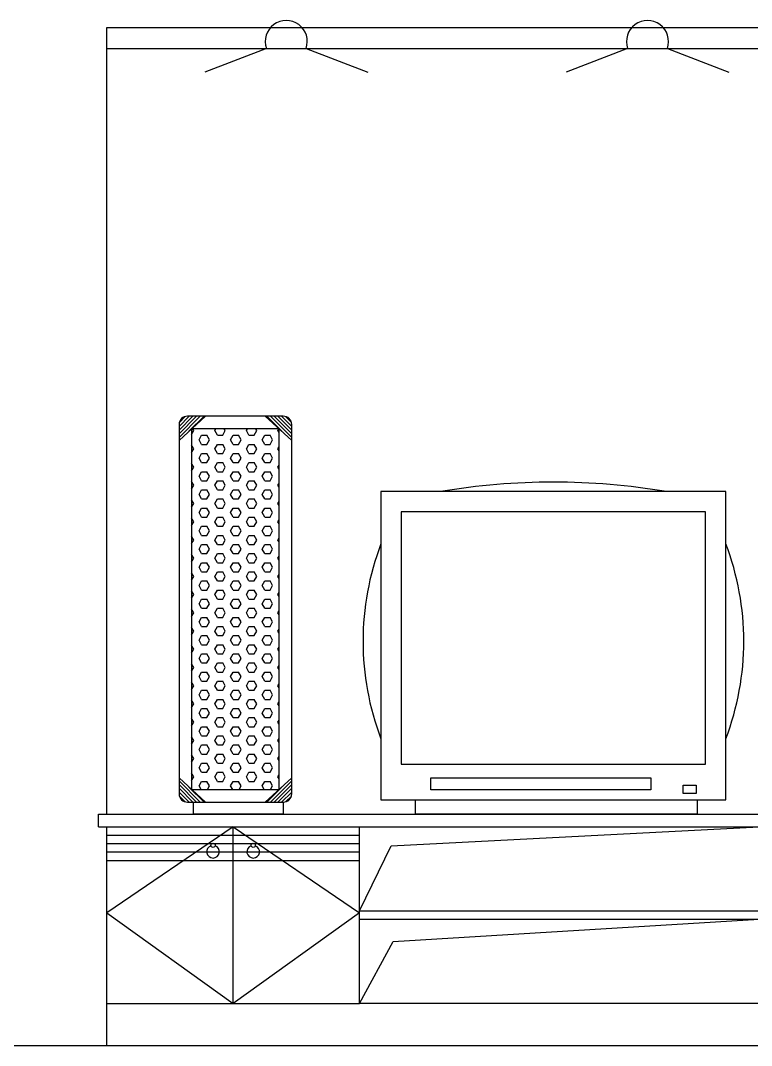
# Model space of a CAD drawing. Header units: inches. Extents: x 11.8 to 54.3, y 10.8 to 35.6.
# Drawn here: x 21.657 to 23.394, y 23.998 to 26.435 of the extents above; entities that cross this region are included whole.
import ezdxf

# ---------------------------------------------------------------- set-up
doc = ezdxf.new("R2010")
doc.units = ezdxf.units.IN
doc.header["$MEASUREMENT"] = 0
doc.layers.add('02', color=2, linetype='Continuous')
doc.layers.add('1', color=1, linetype='Continuous')

msp = doc.modelspace()

# ---------------------------------------------------------------- linework, layer by layer
at = {"layer": '02'}
for p, q in [((21.8621, 26.4183), (24.4121, 26.4183)), ((21.8621, 24.5483), (21.8621, 26.4183)), ((21.8621, 26.3683), (24.4121, 26.3683)), ((22.241, 26.3683), (22.0947, 26.3117)), ((22.3354, 26.3683), (22.4817, 26.3117)), ((23.0994, 26.3683), (22.9531, 26.3117)), ((23.1938, 26.3683), (23.3401, 26.3117)), ((22.0334, 25.4366), (22.0961, 25.4942)), ((22.0334, 25.47), (22.0575, 25.4942)), ((22.0334, 25.4612), (22.0664, 25.4942)), ((22.0334, 25.4523), (22.0752, 25.4942)), ((22.0334, 25.4435), (22.084, 25.4942)), ((22.0342, 25.4796), (22.0479, 25.4934)), ((22.2812, 25.4942), (22.0534, 25.4942)), ((22.0571, 25.4583), (22.0929, 25.4942)), ((22.3012, 25.4366), (22.2385, 25.4942)), ((22.2775, 25.4583), (22.2417, 25.4942)), ((22.3012, 25.4435), (22.2505, 25.4942)), ((22.3012, 25.4523), (22.2594, 25.4942)), ((22.3012, 25.4612), (22.2682, 25.4942)), ((22.3012, 25.47), (22.277, 25.4942)), ((22.3004, 25.4796), (22.2866, 25.4934)), ((22.0334, 25.4742), (22.0334, 24.5968)), ((22.2712, 25.4642), (22.0634, 25.4642)), ((22.0634, 25.4642), (22.0634, 24.6068)), ((22.0684, 25.4598), (22.0659, 25.4642)), ((22.1184, 25.4598), (22.121, 25.4642)), ((22.1434, 25.4598), (22.1409, 25.4642)), ((22.1934, 25.4598), (22.196, 25.4642)), ((22.2184, 25.4598), (22.2159, 25.4642)), ((22.2684, 25.4598), (22.271, 25.4642)), ((22.2712, 24.6068), (22.2712, 25.4642)), ((22.3012, 24.5968), (22.3012, 25.4742)), ((22.0634, 25.451), (22.0684, 25.4598)), ((22.0809, 25.4381), (22.0872, 25.4489)), ((22.0872, 25.4273), (22.0809, 25.4381)), ((22.0872, 25.4489), (22.0997, 25.4489)), ((22.1059, 25.4381), (22.0997, 25.4489)), ((22.0997, 25.4273), (22.1059, 25.4381)), ((22.1247, 25.4489), (22.1184, 25.4598)), ((22.1247, 25.4489), (22.1372, 25.4489)), ((22.1372, 25.4489), (22.1434, 25.4598)), ((22.1559, 25.4381), (22.1622, 25.4489)), ((22.1622, 25.4273), (22.1559, 25.4381)), ((22.1622, 25.4489), (22.1747, 25.4489)), ((22.1809, 25.4381), (22.1747, 25.4489)), ((22.1747, 25.4273), (22.1809, 25.4381)), ((22.1997, 25.4489), (22.1934, 25.4598)), ((22.1997, 25.4489), (22.2122, 25.4489)), ((22.2122, 25.4489), (22.2184, 25.4598)), ((22.2309, 25.4381), (22.2372, 25.4489)), ((22.2372, 25.4273), (22.2309, 25.4381)), ((22.2372, 25.4489), (22.2497, 25.4489)), ((22.2559, 25.4381), (22.2497, 25.4489)), ((22.2497, 25.4273), (22.2559, 25.4381)), ((22.2712, 25.455), (22.2684, 25.4598)), ((22.0684, 25.4165), (22.0634, 25.4252)), ((22.0634, 25.4077), (22.0684, 25.4165)), ((22.0872, 25.4273), (22.0997, 25.4273)), ((22.1184, 25.4165), (22.1247, 25.4273)), ((22.1247, 25.4056), (22.1184, 25.4165)), ((22.1247, 25.4273), (22.1372, 25.4273)), ((22.1434, 25.4165), (22.1372, 25.4273)), ((22.1372, 25.4056), (22.1434, 25.4165)), ((22.1622, 25.4273), (22.1747, 25.4273)), ((22.1934, 25.4165), (22.1997, 25.4273)), ((22.1997, 25.4056), (22.1934, 25.4165)), ((22.1997, 25.4273), (22.2122, 25.4273)), ((22.2184, 25.4165), (22.2122, 25.4273)), ((22.2122, 25.4056), (22.2184, 25.4165)), ((22.2372, 25.4273), (22.2497, 25.4273)), ((22.2684, 25.4165), (22.2712, 25.4212)), ((22.2712, 25.4117), (22.2684, 25.4165)), ((22.0809, 25.3948), (22.0872, 25.4056)), ((22.0872, 25.384), (22.0809, 25.3948)), ((22.0872, 25.4056), (22.0997, 25.4056)), ((22.1059, 25.3948), (22.0997, 25.4056)), ((22.0997, 25.384), (22.1059, 25.3948)), ((22.1247, 25.4056), (22.1372, 25.4056)), ((22.1559, 25.3948), (22.1622, 25.4056)), ((22.1622, 25.384), (22.1559, 25.3948)), ((22.1622, 25.4056), (22.1747, 25.4056)), ((22.1809, 25.3948), (22.1747, 25.4056)), ((22.1747, 25.384), (22.1809, 25.3948)), ((22.1997, 25.4056), (22.2122, 25.4056)), ((22.2309, 25.3948), (22.2372, 25.4056)), ((22.2372, 25.384), (22.2309, 25.3948)), ((22.2372, 25.4056), (22.2497, 25.4056)), ((22.2559, 25.3948), (22.2497, 25.4056)), ((22.2497, 25.384), (22.2559, 25.3948)), ((22.0684, 25.3732), (22.0634, 25.3819)), ((22.0634, 25.3644), (22.0684, 25.3732)), ((22.0872, 25.384), (22.0997, 25.384)), ((22.1184, 25.3732), (22.1247, 25.384)), ((22.1247, 25.3623), (22.1184, 25.3732)), ((22.1247, 25.384), (22.1372, 25.384)), ((22.1434, 25.3732), (22.1372, 25.384)), ((22.1372, 25.3623), (22.1434, 25.3732)), ((22.1622, 25.384), (22.1747, 25.384)), ((22.1934, 25.3732), (22.1997, 25.384)), ((22.1997, 25.3623), (22.1934, 25.3732)), ((22.1997, 25.384), (22.2122, 25.384)), ((22.2184, 25.3732), (22.2122, 25.384)), ((22.2122, 25.3623), (22.2184, 25.3732)), ((22.2372, 25.384), (22.2497, 25.384)), ((22.2684, 25.3732), (22.2712, 25.3779)), ((22.2712, 25.3684), (22.2684, 25.3732)), ((22.0809, 25.3515), (22.0872, 25.3623)), ((22.0872, 25.3407), (22.0809, 25.3515)), ((22.0872, 25.3623), (22.0997, 25.3623)), ((22.0872, 25.3407), (22.0997, 25.3407)), ((22.1059, 25.3515), (22.0997, 25.3623)), ((22.0997, 25.3407), (22.1059, 25.3515)), ((22.1184, 25.3299), (22.1247, 25.3407)), ((22.1247, 25.3623), (22.1372, 25.3623)), ((22.1247, 25.3407), (22.1372, 25.3407)), ((22.1434, 25.3299), (22.1372, 25.3407)), ((22.1559, 25.3515), (22.1622, 25.3623)), ((22.1622, 25.3407), (22.1559, 25.3515)), ((22.1622, 25.3623), (22.1747, 25.3623)), ((22.1622, 25.3407), (22.1747, 25.3407)), ((22.1809, 25.3515), (22.1747, 25.3623)), ((22.1747, 25.3407), (22.1809, 25.3515)), ((22.1934, 25.3299), (22.1997, 25.3407)), ((22.1997, 25.3623), (22.2122, 25.3623)), ((22.1997, 25.3407), (22.2122, 25.3407)), ((22.2184, 25.3299), (22.2122, 25.3407)), ((22.2309, 25.3515), (22.2372, 25.3623)), ((22.2372, 25.3407), (22.2309, 25.3515)), ((22.2372, 25.3623), (22.2497, 25.3623)), ((22.2372, 25.3407), (22.2497, 25.3407)), ((22.2559, 25.3515), (22.2497, 25.3623)), ((22.2497, 25.3407), (22.2559, 25.3515)), ((22.0684, 25.3299), (22.0634, 25.3386)), ((22.0634, 25.3211), (22.0684, 25.3299)), ((22.0809, 25.3082), (22.0872, 25.319)), ((22.0872, 25.319), (22.0997, 25.319)), ((22.1059, 25.3082), (22.0997, 25.319)), ((22.1247, 25.319), (22.1184, 25.3299)), ((22.1247, 25.319), (22.1372, 25.319)), ((22.1372, 25.319), (22.1434, 25.3299)), ((22.1559, 25.3082), (22.1622, 25.319)), ((22.1622, 25.319), (22.1747, 25.319)), ((22.1809, 25.3082), (22.1747, 25.319)), ((22.1997, 25.319), (22.1934, 25.3299)), ((22.1997, 25.319), (22.2122, 25.319)), ((22.2122, 25.319), (22.2184, 25.3299)), ((22.2309, 25.3082), (22.2372, 25.319)), ((22.2372, 25.319), (22.2497, 25.319)), ((22.2559, 25.3082), (22.2497, 25.319)), ((22.2684, 25.3299), (22.2712, 25.3346)), ((22.2712, 25.3251), (22.2684, 25.3299)), ((23.3328, 25.315), (22.5132, 25.315)), ((22.5132, 25.315), (22.5132, 24.5822)), ((23.3328, 24.5822), (23.3328, 25.315)), ((22.0684, 25.2865), (22.0634, 25.2953)), ((22.0872, 25.2974), (22.0809, 25.3082)), ((22.0872, 25.2974), (22.0997, 25.2974)), ((22.0997, 25.2974), (22.1059, 25.3082)), ((22.1184, 25.2865), (22.1247, 25.2974)), ((22.1247, 25.2974), (22.1372, 25.2974)), ((22.1434, 25.2865), (22.1372, 25.2974)), ((22.1622, 25.2974), (22.1559, 25.3082)), ((22.1622, 25.2974), (22.1747, 25.2974)), ((22.1747, 25.2974), (22.1809, 25.3082)), ((22.1934, 25.2865), (22.1997, 25.2974)), ((22.1997, 25.2974), (22.2122, 25.2974)), ((22.2184, 25.2865), (22.2122, 25.2974)), ((22.2372, 25.2974), (22.2309, 25.3082)), ((22.2372, 25.2974), (22.2497, 25.2974)), ((22.2497, 25.2974), (22.2559, 25.3082)), ((22.2684, 25.2865), (22.2712, 25.2913)), ((22.0634, 25.2778), (22.0684, 25.2865)), ((22.0809, 25.2649), (22.0872, 25.2757)), ((22.0872, 25.2757), (22.0997, 25.2757)), ((22.1059, 25.2649), (22.0997, 25.2757)), ((22.1247, 25.2757), (22.1184, 25.2865)), ((22.1247, 25.2757), (22.1372, 25.2757)), ((22.1372, 25.2757), (22.1434, 25.2865)), ((22.1559, 25.2649), (22.1622, 25.2757)), ((22.1622, 25.2757), (22.1747, 25.2757)), ((22.1809, 25.2649), (22.1747, 25.2757)), ((22.1997, 25.2757), (22.1934, 25.2865)), ((22.1997, 25.2757), (22.2122, 25.2757)), ((22.2122, 25.2757), (22.2184, 25.2865)), ((22.2309, 25.2649), (22.2372, 25.2757)), ((22.2372, 25.2757), (22.2497, 25.2757)), ((22.2559, 25.2649), (22.2497, 25.2757)), ((22.2712, 25.2818), (22.2684, 25.2865)), ((23.2848, 25.267), (22.5612, 25.267)), ((22.5612, 25.267), (22.5612, 24.6669)), ((23.2848, 24.6669), (23.2848, 25.267)), ((22.0684, 25.2432), (22.0634, 25.252)), ((22.0634, 25.2345), (22.0684, 25.2432)), ((22.0872, 25.2541), (22.0809, 25.2649)), ((22.0872, 25.2541), (22.0997, 25.2541)), ((22.0997, 25.2541), (22.1059, 25.2649)), ((22.1184, 25.2432), (22.1247, 25.2541)), ((22.1247, 25.2324), (22.1184, 25.2432)), ((22.1247, 25.2541), (22.1372, 25.2541)), ((22.1434, 25.2432), (22.1372, 25.2541)), ((22.1372, 25.2324), (22.1434, 25.2432)), ((22.1622, 25.2541), (22.1559, 25.2649)), ((22.1622, 25.2541), (22.1747, 25.2541)), ((22.1747, 25.2541), (22.1809, 25.2649)), ((22.1934, 25.2432), (22.1997, 25.2541)), ((22.1997, 25.2324), (22.1934, 25.2432)), ((22.1997, 25.2541), (22.2122, 25.2541)), ((22.2184, 25.2432), (22.2122, 25.2541)), ((22.2122, 25.2324), (22.2184, 25.2432)), ((22.2372, 25.2541), (22.2309, 25.2649)), ((22.2372, 25.2541), (22.2497, 25.2541)), ((22.2497, 25.2541), (22.2559, 25.2649)), ((22.2684, 25.2432), (22.2712, 25.248)), ((22.2712, 25.2385), (22.2684, 25.2432)), ((22.0809, 25.2216), (22.0872, 25.2324)), ((22.0872, 25.2108), (22.0809, 25.2216)), ((22.0872, 25.2324), (22.0997, 25.2324)), ((22.1059, 25.2216), (22.0997, 25.2324)), ((22.0997, 25.2108), (22.1059, 25.2216)), ((22.1247, 25.2324), (22.1372, 25.2324)), ((22.1559, 25.2216), (22.1622, 25.2324)), ((22.1622, 25.2108), (22.1559, 25.2216)), ((22.1622, 25.2324), (22.1747, 25.2324)), ((22.1809, 25.2216), (22.1747, 25.2324)), ((22.1747, 25.2108), (22.1809, 25.2216)), ((22.1997, 25.2324), (22.2122, 25.2324)), ((22.2309, 25.2216), (22.2372, 25.2324)), ((22.2372, 25.2108), (22.2309, 25.2216)), ((22.2372, 25.2324), (22.2497, 25.2324)), ((22.2559, 25.2216), (22.2497, 25.2324)), ((22.2497, 25.2108), (22.2559, 25.2216)), ((22.0684, 25.1999), (22.0634, 25.2087)), ((22.0634, 25.1912), (22.0684, 25.1999)), ((22.0872, 25.2108), (22.0997, 25.2108)), ((22.1184, 25.1999), (22.1247, 25.2108)), ((22.1247, 25.1891), (22.1184, 25.1999)), ((22.1247, 25.2108), (22.1372, 25.2108)), ((22.1434, 25.1999), (22.1372, 25.2108)), ((22.1372, 25.1891), (22.1434, 25.1999)), ((22.1622, 25.2108), (22.1747, 25.2108)), ((22.1934, 25.1999), (22.1997, 25.2108)), ((22.1997, 25.1891), (22.1934, 25.1999)), ((22.1997, 25.2108), (22.2122, 25.2108)), ((22.2184, 25.1999), (22.2122, 25.2108)), ((22.2122, 25.1891), (22.2184, 25.1999)), ((22.2372, 25.2108), (22.2497, 25.2108)), ((22.2684, 25.1999), (22.2712, 25.2047)), ((22.2712, 25.1952), (22.2684, 25.1999)), ((22.0809, 25.1783), (22.0872, 25.1891)), ((22.0872, 25.1675), (22.0809, 25.1783)), ((22.0872, 25.1891), (22.0997, 25.1891)), ((22.1059, 25.1783), (22.0997, 25.1891)), ((22.0997, 25.1675), (22.1059, 25.1783)), ((22.1247, 25.1891), (22.1372, 25.1891)), ((22.1559, 25.1783), (22.1622, 25.1891)), ((22.1622, 25.1675), (22.1559, 25.1783)), ((22.1622, 25.1891), (22.1747, 25.1891)), ((22.1809, 25.1783), (22.1747, 25.1891)), ((22.1747, 25.1675), (22.1809, 25.1783)), ((22.1997, 25.1891), (22.2122, 25.1891)), ((22.2309, 25.1783), (22.2372, 25.1891)), ((22.2372, 25.1675), (22.2309, 25.1783)), ((22.2372, 25.1891), (22.2497, 25.1891)), ((22.2559, 25.1783), (22.2497, 25.1891)), ((22.2497, 25.1675), (22.2559, 25.1783)), ((22.0684, 25.1566), (22.0634, 25.1654)), ((22.0634, 25.1479), (22.0684, 25.1566)), ((22.0809, 25.135), (22.0872, 25.1458)), ((22.0872, 25.1675), (22.0997, 25.1675)), ((22.0872, 25.1458), (22.0997, 25.1458)), ((22.1059, 25.135), (22.0997, 25.1458)), ((22.1184, 25.1566), (22.1247, 25.1675)), ((22.1247, 25.1458), (22.1184, 25.1566)), ((22.1247, 25.1675), (22.1372, 25.1675)), ((22.1247, 25.1458), (22.1372, 25.1458)), ((22.1434, 25.1566), (22.1372, 25.1675)), ((22.1372, 25.1458), (22.1434, 25.1566)), ((22.1559, 25.135), (22.1622, 25.1458)), ((22.1622, 25.1675), (22.1747, 25.1675)), ((22.1622, 25.1458), (22.1747, 25.1458)), ((22.1809, 25.135), (22.1747, 25.1458)), ((22.1934, 25.1566), (22.1997, 25.1675)), ((22.1997, 25.1458), (22.1934, 25.1566)), ((22.1997, 25.1675), (22.2122, 25.1675)), ((22.1997, 25.1458), (22.2122, 25.1458)), ((22.2184, 25.1566), (22.2122, 25.1675)), ((22.2122, 25.1458), (22.2184, 25.1566)), ((22.2309, 25.135), (22.2372, 25.1458)), ((22.2372, 25.1675), (22.2497, 25.1675)), ((22.2372, 25.1458), (22.2497, 25.1458)), ((22.2559, 25.135), (22.2497, 25.1458)), ((22.2684, 25.1566), (22.2712, 25.1614)), ((22.2712, 25.1519), (22.2684, 25.1566)), ((22.0684, 25.1133), (22.0634, 25.1221)), ((22.0872, 25.1242), (22.0809, 25.135)), ((22.0872, 25.1242), (22.0997, 25.1242)), ((22.0997, 25.1242), (22.1059, 25.135)), ((22.1184, 25.1133), (22.1247, 25.1242)), ((22.1247, 25.1242), (22.1372, 25.1242)), ((22.1434, 25.1133), (22.1372, 25.1242)), ((22.1622, 25.1242), (22.1559, 25.135)), ((22.1622, 25.1242), (22.1747, 25.1242)), ((22.1747, 25.1242), (22.1809, 25.135)), ((22.1934, 25.1133), (22.1997, 25.1242)), ((22.1997, 25.1242), (22.2122, 25.1242)), ((22.2184, 25.1133), (22.2122, 25.1242)), ((22.2372, 25.1242), (22.2309, 25.135)), ((22.2372, 25.1242), (22.2497, 25.1242)), ((22.2497, 25.1242), (22.2559, 25.135)), ((22.0634, 25.1046), (22.0684, 25.1133)), ((22.0809, 25.0917), (22.0872, 25.1025)), ((22.0872, 25.1025), (22.0997, 25.1025)), ((22.1059, 25.0917), (22.0997, 25.1025)), ((22.1247, 25.1025), (22.1184, 25.1133)), ((22.1247, 25.1025), (22.1372, 25.1025)), ((22.1372, 25.1025), (22.1434, 25.1133)), ((22.1559, 25.0917), (22.1622, 25.1025)), ((22.1622, 25.1025), (22.1747, 25.1025)), ((22.1809, 25.0917), (22.1747, 25.1025)), ((22.1997, 25.1025), (22.1934, 25.1133)), ((22.1997, 25.1025), (22.2122, 25.1025)), ((22.2122, 25.1025), (22.2184, 25.1133)), ((22.2309, 25.0917), (22.2372, 25.1025)), ((22.2372, 25.1025), (22.2497, 25.1025)), ((22.2559, 25.0917), (22.2497, 25.1025)), ((22.2684, 25.1133), (22.2712, 25.1181)), ((22.2712, 25.1086), (22.2684, 25.1133)), ((22.0684, 25.07), (22.0634, 25.0788)), ((22.0872, 25.0809), (22.0809, 25.0917)), ((22.0872, 25.0809), (22.0997, 25.0809)), ((22.0997, 25.0809), (22.1059, 25.0917)), ((22.1184, 25.07), (22.1247, 25.0809)), ((22.1247, 25.0809), (22.1372, 25.0809)), ((22.1434, 25.07), (22.1372, 25.0809)), ((22.1622, 25.0809), (22.1559, 25.0917)), ((22.1622, 25.0809), (22.1747, 25.0809)), ((22.1747, 25.0809), (22.1809, 25.0917)), ((22.1934, 25.07), (22.1997, 25.0809)), ((22.1997, 25.0809), (22.2122, 25.0809)), ((22.2184, 25.07), (22.2122, 25.0809)), ((22.2372, 25.0809), (22.2309, 25.0917)), ((22.2372, 25.0809), (22.2497, 25.0809)), ((22.2497, 25.0809), (22.2559, 25.0917)), ((22.2684, 25.07), (22.2712, 25.0748)), ((22.0634, 25.0613), (22.0684, 25.07)), ((22.0809, 25.0484), (22.0872, 25.0592)), ((22.0872, 25.0376), (22.0809, 25.0484)), ((22.0872, 25.0592), (22.0997, 25.0592)), ((22.1059, 25.0484), (22.0997, 25.0592)), ((22.0997, 25.0376), (22.1059, 25.0484)), ((22.1247, 25.0592), (22.1184, 25.07)), ((22.1247, 25.0592), (22.1372, 25.0592)), ((22.1372, 25.0592), (22.1434, 25.07)), ((22.1559, 25.0484), (22.1622, 25.0592)), ((22.1622, 25.0376), (22.1559, 25.0484)), ((22.1622, 25.0592), (22.1747, 25.0592)), ((22.1809, 25.0484), (22.1747, 25.0592)), ((22.1747, 25.0376), (22.1809, 25.0484)), ((22.1997, 25.0592), (22.1934, 25.07)), ((22.1997, 25.0592), (22.2122, 25.0592)), ((22.2122, 25.0592), (22.2184, 25.07)), ((22.2309, 25.0484), (22.2372, 25.0592)), ((22.2372, 25.0376), (22.2309, 25.0484)), ((22.2372, 25.0592), (22.2497, 25.0592)), ((22.2559, 25.0484), (22.2497, 25.0592)), ((22.2497, 25.0376), (22.2559, 25.0484)), ((22.2712, 25.0653), (22.2684, 25.07)), ((22.0684, 25.0267), (22.0634, 25.0355)), ((22.0634, 25.018), (22.0684, 25.0267)), ((22.0872, 25.0376), (22.0997, 25.0376)), ((22.1184, 25.0267), (22.1247, 25.0376)), ((22.1247, 25.0159), (22.1184, 25.0267)), ((22.1247, 25.0376), (22.1372, 25.0376)), ((22.1434, 25.0267), (22.1372, 25.0376)), ((22.1372, 25.0159), (22.1434, 25.0267)), ((22.1622, 25.0376), (22.1747, 25.0376)), ((22.1934, 25.0267), (22.1997, 25.0376)), ((22.1997, 25.0159), (22.1934, 25.0267)), ((22.1997, 25.0376), (22.2122, 25.0376)), ((22.2184, 25.0267), (22.2122, 25.0376)), ((22.2122, 25.0159), (22.2184, 25.0267)), ((22.2372, 25.0376), (22.2497, 25.0376)), ((22.2684, 25.0267), (22.2712, 25.0315)), ((22.2712, 25.022), (22.2684, 25.0267)), ((22.0809, 25.0051), (22.0872, 25.0159)), ((22.0872, 24.9943), (22.0809, 25.0051)), ((22.0872, 25.0159), (22.0997, 25.0159)), ((22.1059, 25.0051), (22.0997, 25.0159)), ((22.0997, 24.9943), (22.1059, 25.0051)), ((22.1247, 25.0159), (22.1372, 25.0159)), ((22.1559, 25.0051), (22.1622, 25.0159)), ((22.1622, 24.9943), (22.1559, 25.0051)), ((22.1622, 25.0159), (22.1747, 25.0159)), ((22.1809, 25.0051), (22.1747, 25.0159)), ((22.1747, 24.9943), (22.1809, 25.0051)), ((22.1997, 25.0159), (22.2122, 25.0159)), ((22.2309, 25.0051), (22.2372, 25.0159)), ((22.2372, 24.9943), (22.2309, 25.0051)), ((22.2372, 25.0159), (22.2497, 25.0159)), ((22.2559, 25.0051), (22.2497, 25.0159)), ((22.2497, 24.9943), (22.2559, 25.0051)), ((22.0684, 24.9834), (22.0634, 24.9922)), ((22.0634, 24.9747), (22.0684, 24.9834)), ((22.0872, 24.9943), (22.0997, 24.9943)), ((22.1184, 24.9834), (22.1247, 24.9943)), ((22.1247, 24.9726), (22.1184, 24.9834)), ((22.1247, 24.9943), (22.1372, 24.9943)), ((22.1434, 24.9834), (22.1372, 24.9943)), ((22.1372, 24.9726), (22.1434, 24.9834)), ((22.1622, 24.9943), (22.1747, 24.9943)), ((22.1934, 24.9834), (22.1997, 24.9943)), ((22.1997, 24.9726), (22.1934, 24.9834)), ((22.1997, 24.9943), (22.2122, 24.9943)), ((22.2184, 24.9834), (22.2122, 24.9943)), ((22.2122, 24.9726), (22.2184, 24.9834)), ((22.2372, 24.9943), (22.2497, 24.9943)), ((22.2684, 24.9834), (22.2712, 24.9882)), ((22.2712, 24.9787), (22.2684, 24.9834)), ((22.0809, 24.9618), (22.0872, 24.9726)), ((22.0872, 24.951), (22.0809, 24.9618)), ((22.0872, 24.9726), (22.0997, 24.9726)), ((22.0872, 24.951), (22.0997, 24.951)), ((22.1059, 24.9618), (22.0997, 24.9726)), ((22.0997, 24.951), (22.1059, 24.9618)), ((22.1184, 24.9401), (22.1247, 24.951)), ((22.1247, 24.9726), (22.1372, 24.9726)), ((22.1247, 24.951), (22.1372, 24.951)), ((22.1434, 24.9401), (22.1372, 24.951)), ((22.1559, 24.9618), (22.1622, 24.9726)), ((22.1622, 24.951), (22.1559, 24.9618)), ((22.1622, 24.9726), (22.1747, 24.9726)), ((22.1622, 24.951), (22.1747, 24.951)), ((22.1809, 24.9618), (22.1747, 24.9726)), ((22.1747, 24.951), (22.1809, 24.9618)), ((22.1934, 24.9401), (22.1997, 24.951)), ((22.1997, 24.9726), (22.2122, 24.9726)), ((22.1997, 24.951), (22.2122, 24.951)), ((22.2184, 24.9401), (22.2122, 24.951)), ((22.2309, 24.9618), (22.2372, 24.9726)), ((22.2372, 24.951), (22.2309, 24.9618)), ((22.2372, 24.9726), (22.2497, 24.9726)), ((22.2372, 24.951), (22.2497, 24.951)), ((22.2559, 24.9618), (22.2497, 24.9726)), ((22.2497, 24.951), (22.2559, 24.9618)), ((22.0684, 24.9401), (22.0634, 24.9489)), ((22.0634, 24.9314), (22.0684, 24.9401)), ((22.0809, 24.9185), (22.0872, 24.9293)), ((22.0872, 24.9293), (22.0997, 24.9293)), ((22.1059, 24.9185), (22.0997, 24.9293)), ((22.1247, 24.9293), (22.1184, 24.9401)), ((22.1247, 24.9293), (22.1372, 24.9293)), ((22.1372, 24.9293), (22.1434, 24.9401)), ((22.1559, 24.9185), (22.1622, 24.9293)), ((22.1622, 24.9293), (22.1747, 24.9293)), ((22.1809, 24.9185), (22.1747, 24.9293)), ((22.1997, 24.9293), (22.1934, 24.9401)), ((22.1997, 24.9293), (22.2122, 24.9293)), ((22.2122, 24.9293), (22.2184, 24.9401)), ((22.2309, 24.9185), (22.2372, 24.9293)), ((22.2372, 24.9293), (22.2497, 24.9293)), ((22.2559, 24.9185), (22.2497, 24.9293)), ((22.2684, 24.9401), (22.2712, 24.9449)), ((22.2712, 24.9354), (22.2684, 24.9401)), ((22.0684, 24.8968), (22.0634, 24.9056)), ((22.0872, 24.9077), (22.0809, 24.9185)), ((22.0872, 24.9077), (22.0997, 24.9077)), ((22.0997, 24.9077), (22.1059, 24.9185)), ((22.1184, 24.8968), (22.1247, 24.9077)), ((22.1247, 24.9077), (22.1372, 24.9077)), ((22.1434, 24.8968), (22.1372, 24.9077)), ((22.1622, 24.9077), (22.1559, 24.9185)), ((22.1622, 24.9077), (22.1747, 24.9077)), ((22.1747, 24.9077), (22.1809, 24.9185)), ((22.1934, 24.8968), (22.1997, 24.9077)), ((22.1997, 24.9077), (22.2122, 24.9077)), ((22.2184, 24.8968), (22.2122, 24.9077)), ((22.2372, 24.9077), (22.2309, 24.9185)), ((22.2372, 24.9077), (22.2497, 24.9077)), ((22.2497, 24.9077), (22.2559, 24.9185)), ((22.2684, 24.8968), (22.2712, 24.9016)), ((22.0634, 24.8881), (22.0684, 24.8968)), ((22.0809, 24.8752), (22.0872, 24.886)), ((22.0872, 24.886), (22.0997, 24.886)), ((22.1059, 24.8752), (22.0997, 24.886)), ((22.1247, 24.886), (22.1184, 24.8968)), ((22.1247, 24.886), (22.1372, 24.886)), ((22.1372, 24.886), (22.1434, 24.8968)), ((22.1559, 24.8752), (22.1622, 24.886)), ((22.1622, 24.886), (22.1747, 24.886)), ((22.1809, 24.8752), (22.1747, 24.886)), ((22.1997, 24.886), (22.1934, 24.8968)), ((22.1997, 24.886), (22.2122, 24.886)), ((22.2122, 24.886), (22.2184, 24.8968)), ((22.2309, 24.8752), (22.2372, 24.886)), ((22.2372, 24.886), (22.2497, 24.886)), ((22.2559, 24.8752), (22.2497, 24.886)), ((22.2712, 24.8921), (22.2684, 24.8968)), ((22.0684, 24.8535), (22.0634, 24.8623)), ((22.0634, 24.8448), (22.0684, 24.8535)), ((22.0872, 24.8644), (22.0809, 24.8752)), ((22.0872, 24.8644), (22.0997, 24.8644)), ((22.0997, 24.8644), (22.1059, 24.8752)), ((22.1184, 24.8535), (22.1247, 24.8644)), ((22.1247, 24.8427), (22.1184, 24.8535)), ((22.1247, 24.8644), (22.1372, 24.8644)), ((22.1434, 24.8535), (22.1372, 24.8644)), ((22.1372, 24.8427), (22.1434, 24.8535)), ((22.1622, 24.8644), (22.1559, 24.8752)), ((22.1622, 24.8644), (22.1747, 24.8644)), ((22.1747, 24.8644), (22.1809, 24.8752)), ((22.1934, 24.8535), (22.1997, 24.8644)), ((22.1997, 24.8427), (22.1934, 24.8535)), ((22.1997, 24.8644), (22.2122, 24.8644)), ((22.2184, 24.8535), (22.2122, 24.8644)), ((22.2122, 24.8427), (22.2184, 24.8535)), ((22.2372, 24.8644), (22.2309, 24.8752)), ((22.2372, 24.8644), (22.2497, 24.8644)), ((22.2497, 24.8644), (22.2559, 24.8752)), ((22.2684, 24.8535), (22.2712, 24.8583)), ((22.2712, 24.8488), (22.2684, 24.8535)), ((22.0809, 24.8319), (22.0872, 24.8427)), ((22.0872, 24.8211), (22.0809, 24.8319)), ((22.0872, 24.8427), (22.0997, 24.8427)), ((22.1059, 24.8319), (22.0997, 24.8427)), ((22.0997, 24.8211), (22.1059, 24.8319)), ((22.1247, 24.8427), (22.1372, 24.8427)), ((22.1559, 24.8319), (22.1622, 24.8427)), ((22.1622, 24.8211), (22.1559, 24.8319)), ((22.1622, 24.8427), (22.1747, 24.8427)), ((22.1809, 24.8319), (22.1747, 24.8427)), ((22.1747, 24.8211), (22.1809, 24.8319)), ((22.1997, 24.8427), (22.2122, 24.8427)), ((22.2309, 24.8319), (22.2372, 24.8427)), ((22.2372, 24.8211), (22.2309, 24.8319)), ((22.2372, 24.8427), (22.2497, 24.8427)), ((22.2559, 24.8319), (22.2497, 24.8427)), ((22.2497, 24.8211), (22.2559, 24.8319)), ((22.0684, 24.8102), (22.0634, 24.819)), ((22.0634, 24.8015), (22.0684, 24.8102)), ((22.0872, 24.8211), (22.0997, 24.8211)), ((22.1184, 24.8102), (22.1247, 24.8211)), ((22.1247, 24.7994), (22.1184, 24.8102)), ((22.1247, 24.8211), (22.1372, 24.8211)), ((22.1434, 24.8102), (22.1372, 24.8211)), ((22.1372, 24.7994), (22.1434, 24.8102)), ((22.1622, 24.8211), (22.1747, 24.8211)), ((22.1934, 24.8102), (22.1997, 24.8211)), ((22.1997, 24.7994), (22.1934, 24.8102)), ((22.1997, 24.8211), (22.2122, 24.8211)), ((22.2184, 24.8102), (22.2122, 24.8211)), ((22.2122, 24.7994), (22.2184, 24.8102)), ((22.2372, 24.8211), (22.2497, 24.8211)), ((22.2684, 24.8102), (22.2712, 24.815)), ((22.2712, 24.8055), (22.2684, 24.8102)), ((22.0809, 24.7886), (22.0872, 24.7994)), ((22.0872, 24.7778), (22.0809, 24.7886)), ((22.0872, 24.7994), (22.0997, 24.7994)), ((22.1059, 24.7886), (22.0997, 24.7994)), ((22.0997, 24.7778), (22.1059, 24.7886)), ((22.1247, 24.7994), (22.1372, 24.7994)), ((22.1559, 24.7886), (22.1622, 24.7994)), ((22.1622, 24.7778), (22.1559, 24.7886)), ((22.1622, 24.7994), (22.1747, 24.7994)), ((22.1809, 24.7886), (22.1747, 24.7994)), ((22.1747, 24.7778), (22.1809, 24.7886)), ((22.1997, 24.7994), (22.2122, 24.7994)), ((22.2309, 24.7886), (22.2372, 24.7994)), ((22.2372, 24.7778), (22.2309, 24.7886)), ((22.2372, 24.7994), (22.2497, 24.7994)), ((22.2559, 24.7886), (22.2497, 24.7994)), ((22.2497, 24.7778), (22.2559, 24.7886)), ((22.0684, 24.7669), (22.0634, 24.7757)), ((22.0634, 24.7582), (22.0684, 24.7669)), ((22.0809, 24.7453), (22.0872, 24.7561)), ((22.0872, 24.7778), (22.0997, 24.7778)), ((22.0872, 24.7561), (22.0997, 24.7561)), ((22.1059, 24.7453), (22.0997, 24.7561)), ((22.1184, 24.7669), (22.1247, 24.7778)), ((22.1247, 24.7561), (22.1184, 24.7669)), ((22.1247, 24.7778), (22.1372, 24.7778)), ((22.1247, 24.7561), (22.1372, 24.7561)), ((22.1434, 24.7669), (22.1372, 24.7778)), ((22.1372, 24.7561), (22.1434, 24.7669)), ((22.1559, 24.7453), (22.1622, 24.7561)), ((22.1622, 24.7778), (22.1747, 24.7778)), ((22.1622, 24.7561), (22.1747, 24.7561)), ((22.1809, 24.7453), (22.1747, 24.7561)), ((22.1934, 24.7669), (22.1997, 24.7778)), ((22.1997, 24.7561), (22.1934, 24.7669)), ((22.1997, 24.7778), (22.2122, 24.7778)), ((22.1997, 24.7561), (22.2122, 24.7561)), ((22.2184, 24.7669), (22.2122, 24.7778)), ((22.2122, 24.7561), (22.2184, 24.7669)), ((22.2309, 24.7453), (22.2372, 24.7561)), ((22.2372, 24.7778), (22.2497, 24.7778)), ((22.2372, 24.7561), (22.2497, 24.7561)), ((22.2559, 24.7453), (22.2497, 24.7561)), ((22.2684, 24.7669), (22.2712, 24.7717)), ((22.2712, 24.7622), (22.2684, 24.7669)), ((22.0684, 24.7236), (22.0634, 24.7324)), ((22.0872, 24.7345), (22.0809, 24.7453)), ((22.0872, 24.7345), (22.0997, 24.7345)), ((22.0997, 24.7345), (22.1059, 24.7453)), ((22.1184, 24.7236), (22.1247, 24.7345)), ((22.1247, 24.7345), (22.1372, 24.7345)), ((22.1434, 24.7236), (22.1372, 24.7345)), ((22.1622, 24.7345), (22.1559, 24.7453)), ((22.1622, 24.7345), (22.1747, 24.7345)), ((22.1747, 24.7345), (22.1809, 24.7453)), ((22.1934, 24.7236), (22.1997, 24.7345)), ((22.1997, 24.7345), (22.2122, 24.7345)), ((22.2184, 24.7236), (22.2122, 24.7345)), ((22.2372, 24.7345), (22.2309, 24.7453)), ((22.2372, 24.7345), (22.2497, 24.7345)), ((22.2497, 24.7345), (22.2559, 24.7453)), ((22.0634, 24.7149), (22.0684, 24.7236)), ((22.0809, 24.702), (22.0872, 24.7128)), ((22.0872, 24.7128), (22.0997, 24.7128)), ((22.1059, 24.702), (22.0997, 24.7128)), ((22.1247, 24.7128), (22.1184, 24.7236)), ((22.1247, 24.7128), (22.1372, 24.7128)), ((22.1372, 24.7128), (22.1434, 24.7236)), ((22.1559, 24.702), (22.1622, 24.7128)), ((22.1622, 24.7128), (22.1747, 24.7128)), ((22.1809, 24.702), (22.1747, 24.7128)), ((22.1997, 24.7128), (22.1934, 24.7236)), ((22.1997, 24.7128), (22.2122, 24.7128)), ((22.2122, 24.7128), (22.2184, 24.7236)), ((22.2309, 24.702), (22.2372, 24.7128)), ((22.2372, 24.7128), (22.2497, 24.7128)), ((22.2559, 24.702), (22.2497, 24.7128)), ((22.2684, 24.7236), (22.2712, 24.7284)), ((22.2712, 24.7189), (22.2684, 24.7236)), ((22.0684, 24.6803), (22.0634, 24.6891)), ((22.0872, 24.6912), (22.0809, 24.702)), ((22.0872, 24.6912), (22.0997, 24.6912)), ((22.0997, 24.6912), (22.1059, 24.702)), ((22.1184, 24.6803), (22.1247, 24.6912)), ((22.1247, 24.6912), (22.1372, 24.6912)), ((22.1434, 24.6803), (22.1372, 24.6912)), ((22.1622, 24.6912), (22.1559, 24.702)), ((22.1622, 24.6912), (22.1747, 24.6912)), ((22.1747, 24.6912), (22.1809, 24.702)), ((22.1934, 24.6803), (22.1997, 24.6912)), ((22.1997, 24.6912), (22.2122, 24.6912)), ((22.2184, 24.6803), (22.2122, 24.6912)), ((22.2372, 24.6912), (22.2309, 24.702)), ((22.2372, 24.6912), (22.2497, 24.6912)), ((22.2497, 24.6912), (22.2559, 24.702)), ((22.2684, 24.6803), (22.2712, 24.6851)), ((22.0634, 24.6716), (22.0684, 24.6803)), ((22.0809, 24.6587), (22.0872, 24.6695)), ((22.0872, 24.6479), (22.0809, 24.6587)), ((22.0872, 24.6695), (22.0997, 24.6695)), ((22.1059, 24.6587), (22.0997, 24.6695)), ((22.0997, 24.6479), (22.1059, 24.6587)), ((22.1247, 24.6695), (22.1184, 24.6803)), ((22.1247, 24.6695), (22.1372, 24.6695)), ((22.1372, 24.6695), (22.1434, 24.6803)), ((22.1559, 24.6587), (22.1622, 24.6695)), ((22.1622, 24.6479), (22.1559, 24.6587)), ((22.1622, 24.6695), (22.1747, 24.6695)), ((22.1809, 24.6587), (22.1747, 24.6695)), ((22.1747, 24.6479), (22.1809, 24.6587)), ((22.1997, 24.6695), (22.1934, 24.6803)), ((22.1997, 24.6695), (22.2122, 24.6695)), ((22.2122, 24.6695), (22.2184, 24.6803)), ((22.2309, 24.6587), (22.2372, 24.6695)), ((22.2372, 24.6479), (22.2309, 24.6587)), ((22.2372, 24.6695), (22.2497, 24.6695)), ((22.2559, 24.6587), (22.2497, 24.6695)), ((22.2497, 24.6479), (22.2559, 24.6587)), ((22.2712, 24.6756), (22.2684, 24.6803)), ((22.5612, 24.6669), (23.2848, 24.6669)), ((22.0334, 24.6343), (22.0961, 24.5768)), ((22.0684, 24.637), (22.0634, 24.6458)), ((22.0634, 24.6283), (22.0684, 24.637)), ((22.0872, 24.6479), (22.0997, 24.6479)), ((22.1184, 24.637), (22.1247, 24.6479)), ((22.1247, 24.6262), (22.1184, 24.637)), ((22.1247, 24.6479), (22.1372, 24.6479)), ((22.1434, 24.637), (22.1372, 24.6479)), ((22.1372, 24.6262), (22.1434, 24.637)), ((22.1622, 24.6479), (22.1747, 24.6479)), ((22.1934, 24.637), (22.1997, 24.6479)), ((22.1997, 24.6262), (22.1934, 24.637)), ((22.1997, 24.6479), (22.2122, 24.6479)), ((22.2184, 24.637), (22.2122, 24.6479)), ((22.2122, 24.6262), (22.2184, 24.637)), ((22.2372, 24.6479), (22.2497, 24.6479)), ((22.3012, 24.6343), (22.2385, 24.5768)), ((22.2684, 24.637), (22.2712, 24.6417)), ((22.2712, 24.6323), (22.2684, 24.637)), ((22.6319, 24.6344), (23.1548, 24.6344)), ((22.6319, 24.6062), (22.6319, 24.6344)), ((23.1548, 24.6344), (23.1548, 24.6062)), ((22.0334, 24.6274), (22.084, 24.5768)), ((22.0334, 24.6186), (22.0752, 24.5768)), ((22.0334, 24.6098), (22.0664, 24.5768)), ((22.0571, 24.6126), (22.0929, 24.5768)), ((22.0809, 24.6154), (22.0872, 24.6262)), ((22.0859, 24.6068), (22.0809, 24.6154)), ((22.0872, 24.6262), (22.0997, 24.6262)), ((22.1059, 24.6154), (22.0997, 24.6262)), ((22.101, 24.6068), (22.1059, 24.6154)), ((22.1247, 24.6262), (22.1372, 24.6262)), ((22.1559, 24.6154), (22.1622, 24.6262)), ((22.1609, 24.6068), (22.1559, 24.6154)), ((22.1622, 24.6262), (22.1747, 24.6262)), ((22.1809, 24.6154), (22.1747, 24.6262)), ((22.176, 24.6068), (22.1809, 24.6154)), ((22.1997, 24.6262), (22.2122, 24.6262)), ((22.2309, 24.6154), (22.2372, 24.6262)), ((22.2359, 24.6068), (22.2309, 24.6154)), ((22.2372, 24.6262), (22.2497, 24.6262)), ((22.2775, 24.6126), (22.2417, 24.5768)), ((22.2559, 24.6154), (22.2497, 24.6262)), ((22.3012, 24.6274), (22.2505, 24.5768)), ((22.251, 24.6068), (22.2559, 24.6154)), ((22.3012, 24.6186), (22.2594, 24.5768)), ((22.3012, 24.6098), (22.2682, 24.5768)), ((23.2311, 24.6175), (23.2622, 24.6175)), ((23.2311, 24.5977), (23.2311, 24.6175)), ((23.2622, 24.6175), (23.2622, 24.5977)), ((22.0334, 24.6009), (22.0575, 24.5768)), ((22.0342, 24.5913), (22.0479, 24.5776)), ((22.0634, 24.6068), (22.2712, 24.6068)), ((22.3012, 24.6009), (22.277, 24.5768)), ((22.3004, 24.5913), (22.2866, 24.5776)), ((23.1548, 24.6062), (22.6319, 24.6062)), ((23.2622, 24.5977), (23.2311, 24.5977)), ((22.0534, 24.5768), (22.2812, 24.5768)), ((22.0676, 24.5768), (22.2812, 24.5768)), ((22.0676, 24.5483), (22.0676, 24.5768)), ((22.2812, 24.5768), (22.2812, 24.5483)), ((22.5132, 24.5822), (23.3328, 24.5822)), ((22.5951, 24.5822), (23.265, 24.5822)), ((22.5951, 24.5483), (22.5951, 24.5822)), ((23.265, 24.5822), (23.265, 24.5483)), ((21.8421, 24.5483), (24.4339, 24.5483)), ((21.8421, 24.5183), (21.8421, 24.5483)), ((22.2812, 24.5483), (22.0676, 24.5483)), ((23.265, 24.5483), (22.5951, 24.5483)), ((21.8421, 24.5183), (24.4339, 24.5183)), ((22.1621, 24.5183), (21.8621, 24.3133)), ((21.8621, 23.9983), (21.8621, 24.5183)), ((22.1621, 24.5183), (22.4621, 24.3133)), ((22.1621, 24.0983), (22.1621, 24.5183)), ((22.4621, 24.0983), (22.4621, 24.5183)), ((22.5374, 24.4731), (23.4121, 24.5183)), ((21.8621, 24.4983), (22.4621, 24.4983)), ((21.8621, 24.4783), (22.4621, 24.4783)), ((22.4621, 24.3183), (22.5374, 24.4731)), ((21.8621, 24.4583), (22.4621, 24.4583)), ((21.8621, 24.4383), (22.4621, 24.4383)), ((22.4621, 24.3183), (23.4121, 24.3183)), ((21.8621, 24.3133), (22.1621, 24.0983)), ((22.4621, 24.3133), (22.1621, 24.0983)), ((22.4621, 24.2983), (23.4121, 24.2983)), ((22.5424, 24.2452), (23.4121, 24.2983)), ((22.4621, 24.0983), (22.5424, 24.2452)), ((21.8621, 24.0983), (22.4621, 24.0983)), ((23.4121, 24.0983), (22.4621, 24.0983)), ((21.809, 23.9983), (24.4264, 23.9983))]:
    msp.add_line(p, q, dxfattribs=at)
for centre in [(22.1144, 24.474), (22.2097, 24.474)]:
    msp.add_circle(centre, 0.005, dxfattribs=at)
for centre, radius, start, end in [((22.2882, 26.3848), 0.05, 340.8305, 199.1695), ((23.1466, 26.3848), 0.05, 340.8305, 199.1695), ((22.0534, 25.4742), 0.02, 90, 180), ((22.2812, 25.4742), 0.02, 0, 90), ((22.923, 23.7307), 1.6069, 80.3812, 99.6188), ((23.122, 24.9592), 0.6514, 159.1765, 200.8235), ((22.724, 24.9592), 0.6514, 339.1765, 20.8235), ((22.0534, 24.5968), 0.02, 180, 270), ((22.2812, 24.5968), 0.02, 270, 0), ((22.1144, 24.459), 0.015, 109.1881, 70.8119), ((22.2097, 24.459), 0.015, 109.1881, 70.8119)]:
    msp.add_arc(centre, radius, start, end, dxfattribs=at)
at = {"layer": '1'}
msp.add_line((12.1152, 23.9983), (32.4414, 23.9983), dxfattribs=at)

doc.saveas('drawing.dxf')
